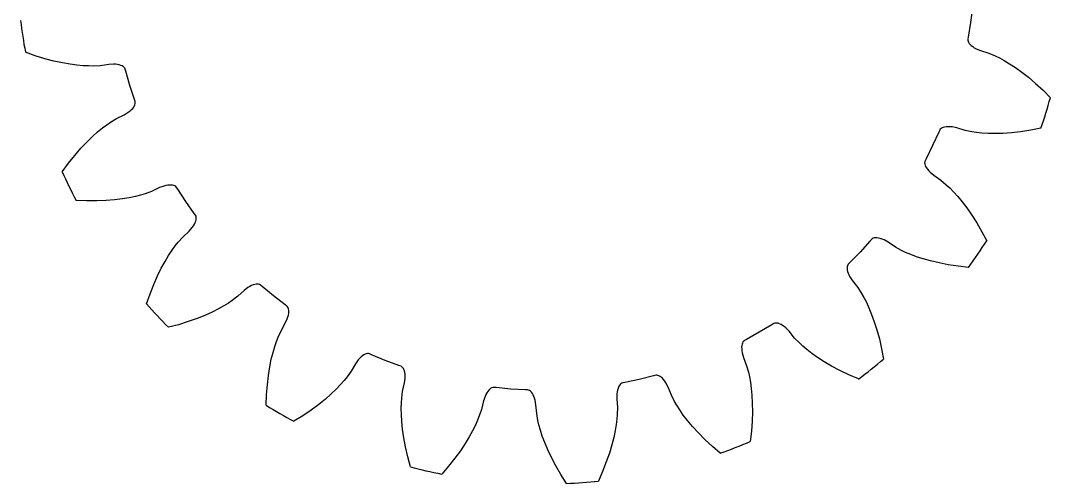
# Model space of a CAD drawing. Extents: x -11.4 to 11.5, y -11.5 to 11.5.
# Drawn here: x -11.42 to 11.09, y -11.49 to -1.37 of the extents above; entities that cross this region are included whole.
import ezdxf

# ---------------------------------------------------------------- set-up
doc = ezdxf.new("R2010")
doc.units = 0

msp = doc.modelspace()

# ---------------------------------------------------------------- linework, layer by layer
at = {"layer": 'layer0'}
for p, q in [((9.387, -1.089), (9.344, -1.408)), ((9.344, -1.408), (9.291, -1.726)), ((9.291, -1.726), (9.282, -1.773)), ((9.282, -1.773), (9.282, -1.796)), ((9.282, -1.796), (9.288, -1.819)), ((9.288, -1.819), (9.298, -1.842)), ((9.298, -1.842), (9.313, -1.866)), ((9.313, -1.866), (9.333, -1.89)), ((9.333, -1.89), (9.358, -1.914)), ((9.358, -1.914), (9.389, -1.937)), ((9.389, -1.937), (9.424, -1.96)), ((9.424, -1.96), (9.465, -1.982)), ((9.465, -1.982), (9.561, -2.023)), ((9.561, -2.023), (9.743, -2.081)), ((-11.099, -2.135), (-11.314, -2.059)), ((-10.886, -2.201), (-11.099, -2.135)), ((-10.689, -2.253), (-10.886, -2.201)), ((9.743, -2.081), (9.882, -2.138)), ((9.882, -2.138), (9.972, -2.183)), ((9.972, -2.183), (10.077, -2.239)), ((10.077, -2.239), (10.194, -2.31)), ((-10.506, -2.293), (-10.689, -2.253)), ((-10.338, -2.322), (-10.506, -2.293)), ((-10.187, -2.342), (-10.338, -2.322)), ((-10.051, -2.355), (-10.187, -2.342)), ((-9.932, -2.36), (-10.051, -2.355)), ((-9.831, -2.361), (-9.932, -2.36)), ((-9.68, -2.353), (-9.831, -2.361)), ((-9.492, -2.326), (-9.68, -2.353)), ((-9.388, -2.321), (-9.492, -2.326)), ((-9.341, -2.323), (-9.388, -2.321)), ((-9.3, -2.329), (-9.341, -2.323)), ((-9.262, -2.336), (-9.3, -2.329)), ((-9.229, -2.347), (-9.262, -2.336)), ((-9.2, -2.36), (-9.229, -2.347)), ((-9.176, -2.374), (-9.2, -2.36)), ((-9.157, -2.391), (-9.176, -2.374)), ((-9.142, -2.41), (-9.157, -2.391)), ((-9.133, -2.43), (-9.142, -2.41)), ((-9.12, -2.476), (-9.133, -2.43)), ((10.194, -2.31), (10.321, -2.393)), ((10.321, -2.393), (10.46, -2.492)), ((-9.03, -2.785), (-9.12, -2.476)), ((10.46, -2.492), (10.608, -2.608)), ((10.608, -2.608), (10.763, -2.74)), ((-8.93, -3.092), (-9.03, -2.785)), ((10.763, -2.74), (10.927, -2.892)), ((10.927, -2.892), (11.087, -3.053)), ((-8.914, -3.137), (-8.93, -3.092)), ((-8.911, -3.159), (-8.914, -3.137)), ((-9.153, -3.425), (-9.064, -3.37)), ((-9.064, -3.37), (-9.027, -3.342)), ((-9.027, -3.342), (-8.995, -3.315)), ((-8.995, -3.315), (-8.969, -3.287)), ((-8.969, -3.287), (-8.947, -3.26)), ((-8.947, -3.26), (-8.931, -3.233)), ((-8.931, -3.233), (-8.919, -3.207)), ((-8.919, -3.207), (-8.913, -3.183)), ((-8.913, -3.183), (-8.911, -3.159)), ((-9.535, -3.644), (-9.453, -3.587)), ((-9.453, -3.587), (-9.324, -3.509)), ((-9.324, -3.509), (-9.153, -3.425)), ((-9.85, -3.904), (-9.736, -3.803)), ((-9.736, -3.803), (-9.631, -3.716)), ((-9.631, -3.716), (-9.535, -3.644)), ((8.649, -3.808), (8.514, -4.1)), ((8.668, -3.764), (8.649, -3.808)), ((8.681, -3.745), (8.668, -3.764)), ((8.698, -3.729), (8.681, -3.745)), ((8.72, -3.715), (8.698, -3.729)), ((8.746, -3.704), (8.72, -3.715)), ((8.776, -3.696), (8.746, -3.704)), ((8.81, -3.691), (8.776, -3.696)), ((8.849, -3.689), (8.81, -3.691)), ((8.891, -3.69), (8.849, -3.689)), ((8.937, -3.694), (8.891, -3.69)), ((9.04, -3.715), (8.937, -3.694)), ((9.222, -3.769), (9.04, -3.715)), ((9.369, -3.8), (9.222, -3.769)), ((9.469, -3.814), (9.369, -3.8)), ((9.588, -3.826), (9.469, -3.814)), ((10.234, -3.821), (10.047, -3.833)), ((10.437, -3.799), (10.234, -3.821)), ((10.657, -3.766), (10.437, -3.799)), ((10.881, -3.723), (10.657, -3.766)), ((-10.101, -4.16), (-9.972, -4.024)), ((-9.972, -4.024), (-9.85, -3.904)), ((9.724, -3.834), (9.588, -3.826)), ((9.876, -3.837), (9.724, -3.834)), ((10.047, -3.833), (9.876, -3.837)), ((-10.235, -4.314), (-10.101, -4.16)), ((8.514, -4.1), (8.369, -4.388)), ((-10.508, -4.672), (-10.374, -4.488)), ((-10.374, -4.488), (-10.235, -4.314)), ((8.341, -4.452), (8.339, -4.475)), ((8.339, -4.475), (8.342, -4.501)), ((8.347, -4.431), (8.341, -4.452)), ((8.342, -4.501), (8.349, -4.528)), ((8.369, -4.388), (8.347, -4.431)), ((8.349, -4.528), (8.361, -4.557)), ((8.361, -4.557), (8.379, -4.587)), ((8.379, -4.587), (8.401, -4.618)), ((8.401, -4.618), (8.428, -4.651)), ((8.428, -4.651), (8.46, -4.684)), ((8.46, -4.684), (8.54, -4.751)), ((8.54, -4.751), (8.696, -4.86)), ((8.696, -4.86), (8.812, -4.956)), ((-8.698, -5.154), (-8.795, -5.183)), ((-8.557, -5.102), (-8.698, -5.154)), ((-8.385, -5.02), (-8.557, -5.102)), ((-8.286, -4.985), (-8.385, -5.02)), ((-8.242, -4.974), (-8.286, -4.985)), ((-8.2, -4.966), (-8.242, -4.974)), ((-8.162, -4.963), (-8.2, -4.966)), ((-8.127, -4.963), (-8.162, -4.963)), ((-8.096, -4.966), (-8.127, -4.963)), ((-8.069, -4.974), (-8.096, -4.966)), ((-8.045, -4.984), (-8.069, -4.974)), ((-8.026, -4.997), (-8.045, -4.984)), ((-8.011, -5.014), (-8.026, -4.997)), ((-7.985, -5.054), (-8.011, -5.014)), ((-7.808, -5.323), (-7.985, -5.054)), ((8.812, -4.956), (8.886, -5.025)), ((8.886, -5.025), (8.969, -5.11)), ((8.969, -5.11), (9.061, -5.212)), ((-9.977, -5.312), (-10.204, -5.303)), ((-9.754, -5.312), (-9.977, -5.312)), ((-9.55, -5.303), (-9.754, -5.312)), ((-9.363, -5.288), (-9.55, -5.303)), ((-9.194, -5.266), (-9.363, -5.288)), ((-9.044, -5.241), (-9.194, -5.266)), ((-8.91, -5.213), (-9.044, -5.241)), ((-8.795, -5.183), (-8.91, -5.213)), ((-7.622, -5.586), (-7.808, -5.323)), ((9.061, -5.212), (9.158, -5.329)), ((9.158, -5.329), (9.261, -5.465)), ((-7.594, -5.625), (-7.622, -5.586)), ((-7.584, -5.645), (-7.594, -5.625)), ((9.261, -5.465), (9.368, -5.619)), ((9.368, -5.619), (9.477, -5.791)), ((-7.641, -5.855), (-7.619, -5.819)), ((-7.619, -5.819), (-7.601, -5.785)), ((-7.601, -5.785), (-7.589, -5.752)), ((-7.589, -5.752), (-7.581, -5.722)), ((-7.579, -5.668), (-7.584, -5.645)), ((-7.581, -5.722), (-7.578, -5.694)), ((-7.578, -5.694), (-7.579, -5.668)), ((9.477, -5.791), (9.589, -5.984)), ((-7.875, -6.102), (-7.737, -5.971)), ((-7.737, -5.971), (-7.668, -5.892)), ((-7.668, -5.892), (-7.641, -5.855)), ((9.589, -5.984), (9.695, -6.186)), ((-8.108, -6.39), (-8.038, -6.293)), ((-8.038, -6.293), (-7.975, -6.214)), ((-7.975, -6.214), (-7.875, -6.102)), ((7.142, -6.188), (6.927, -6.428)), ((7.174, -6.152), (7.142, -6.188)), ((7.191, -6.138), (7.174, -6.152)), ((7.213, -6.127), (7.191, -6.138)), ((7.237, -6.121), (7.213, -6.127)), ((7.265, -6.118), (7.237, -6.121)), ((7.297, -6.119), (7.265, -6.118)), ((7.331, -6.124), (7.297, -6.119)), ((7.368, -6.133), (7.331, -6.124)), ((7.408, -6.146), (7.368, -6.133)), ((7.451, -6.164), (7.408, -6.146)), ((7.543, -6.214), (7.451, -6.164)), ((7.701, -6.32), (7.543, -6.214)), ((-8.261, -6.634), (-8.183, -6.504)), ((-8.183, -6.504), (-8.108, -6.39)), ((6.927, -6.428), (6.704, -6.66)), ((7.833, -6.393), (7.701, -6.32)), ((7.924, -6.436), (7.833, -6.393)), ((8.034, -6.482), (7.924, -6.436)), ((8.162, -6.53), (8.034, -6.482)), ((-8.343, -6.784), (-8.261, -6.634)), ((6.649, -6.735), (6.644, -6.76)), ((6.658, -6.713), (6.649, -6.735)), ((6.67, -6.694), (6.658, -6.713)), ((6.704, -6.66), (6.67, -6.694)), ((8.306, -6.578), (8.162, -6.53)), ((8.47, -6.624), (8.306, -6.578)), ((8.653, -6.668), (8.47, -6.624)), ((8.853, -6.707), (8.653, -6.668)), ((9.074, -6.74), (8.853, -6.707)), ((9.3, -6.764), (9.074, -6.74)), ((-8.508, -7.139), (-8.426, -6.952)), ((-8.426, -6.952), (-8.343, -6.784)), ((6.644, -6.76), (6.643, -6.788)), ((6.643, -6.788), (6.647, -6.819)), ((6.647, -6.819), (6.654, -6.853)), ((6.654, -6.853), (6.666, -6.889)), ((6.666, -6.889), (6.683, -6.928)), ((6.683, -6.928), (6.704, -6.969)), ((6.704, -6.969), (6.76, -7.058)), ((-8.59, -7.346), (-8.508, -7.139)), ((-6.409, -7.182), (-6.449, -7.206)), ((-6.372, -7.163), (-6.409, -7.182)), ((-6.336, -7.148), (-6.372, -7.163)), ((-6.303, -7.138), (-6.336, -7.148)), ((-6.272, -7.132), (-6.303, -7.138)), ((-6.244, -7.131), (-6.272, -7.132)), ((-6.219, -7.134), (-6.244, -7.131)), ((-6.196, -7.141), (-6.219, -7.134)), ((-6.177, -7.152), (-6.196, -7.141)), ((-6.14, -7.183), (-6.177, -7.152)), ((-5.892, -7.388), (-6.14, -7.183)), ((6.76, -7.058), (6.878, -7.207)), ((-8.664, -7.562), (-8.59, -7.346)), ((-6.673, -7.397), (-6.793, -7.489)), ((-6.533, -7.269), (-6.673, -7.397)), ((-6.449, -7.206), (-6.533, -7.269)), ((-5.637, -7.585), (-5.892, -7.388)), ((6.878, -7.207), (6.96, -7.333)), ((6.96, -7.333), (7.01, -7.421)), ((7.01, -7.421), (7.065, -7.527)), ((-6.978, -7.607), (-7.097, -7.674)), ((-6.876, -7.545), (-6.978, -7.607)), ((-6.793, -7.489), (-6.876, -7.545)), ((-5.598, -7.614), (-5.637, -7.585)), ((-5.583, -7.63), (-5.598, -7.614)), ((-5.571, -7.65), (-5.583, -7.63)), ((-5.563, -7.674), (-5.571, -7.65)), ((7.065, -7.527), (7.122, -7.651)), ((7.122, -7.651), (7.18, -7.791)), ((-7.389, -7.813), (-7.562, -7.883)), ((-7.233, -7.742), (-7.389, -7.813)), ((-7.097, -7.674), (-7.233, -7.742)), ((-5.59, -7.891), (-5.576, -7.847)), ((-5.576, -7.847), (-5.565, -7.806)), ((-5.565, -7.806), (-5.559, -7.768)), ((-5.558, -7.702), (-5.563, -7.674)), ((-5.559, -7.768), (-5.556, -7.733)), ((-5.556, -7.733), (-5.558, -7.702)), ((7.18, -7.791), (7.239, -7.952)), ((-7.968, -8.017), (-8.188, -8.075)), ((-7.755, -7.951), (-7.968, -8.017)), ((-7.562, -7.883), (-7.755, -7.951)), ((-5.727, -8.152), (-5.633, -7.986)), ((-5.633, -7.986), (-5.59, -7.891)), ((5.001, -8.018), (4.725, -8.184)), ((5.042, -7.993), (5.001, -8.018)), ((5.063, -7.985), (5.042, -7.993)), ((5.086, -7.981), (5.063, -7.985)), ((5.112, -7.982), (5.086, -7.981)), ((5.139, -7.987), (5.112, -7.982)), ((5.169, -7.998), (5.139, -7.987)), ((5.2, -8.012), (5.169, -7.998)), ((5.233, -8.032), (5.2, -8.012)), ((5.267, -8.057), (5.233, -8.032)), ((5.303, -8.087), (5.267, -8.057)), ((5.376, -8.161), (5.303, -8.087)), ((7.239, -7.952), (7.296, -8.13)), ((-5.826, -8.383), (-5.789, -8.289)), ((-5.789, -8.289), (-5.727, -8.152)), ((4.725, -8.184), (4.443, -8.34)), ((5.496, -8.309), (5.376, -8.161)), ((5.601, -8.417), (5.496, -8.309)), ((7.296, -8.13), (7.349, -8.327)), ((-5.902, -8.627), (-5.864, -8.496)), ((-5.864, -8.496), (-5.826, -8.383)), ((4.342, -8.475), (4.339, -8.51)), ((4.339, -8.51), (4.34, -8.548)), ((4.34, -8.548), (4.344, -8.59)), ((4.348, -8.444), (4.342, -8.475)), ((4.357, -8.418), (4.348, -8.444)), ((4.369, -8.395), (4.357, -8.418)), ((4.384, -8.377), (4.369, -8.395)), ((4.401, -8.363), (4.384, -8.377)), ((4.443, -8.34), (4.401, -8.363)), ((5.675, -8.485), (5.601, -8.417)), ((5.766, -8.562), (5.675, -8.485)), ((7.349, -8.327), (7.399, -8.545)), ((7.399, -8.545), (7.441, -8.769)), ((-5.973, -8.942), (-5.939, -8.774)), ((-5.939, -8.774), (-5.902, -8.627)), ((-4.008, -8.752), (-4.038, -8.787)), ((-3.978, -8.723), (-4.008, -8.752)), ((-3.948, -8.698), (-3.978, -8.723)), ((-3.919, -8.679), (-3.948, -8.698)), ((-3.891, -8.664), (-3.919, -8.679)), ((-3.865, -8.655), (-3.891, -8.664)), ((-3.84, -8.65), (-3.865, -8.655)), ((-3.816, -8.65), (-3.84, -8.65)), ((-3.794, -8.655), (-3.816, -8.65)), ((-3.75, -8.674), (-3.794, -8.655)), ((-3.452, -8.797), (-3.75, -8.674)), ((4.344, -8.59), (4.352, -8.636)), ((4.352, -8.636), (4.38, -8.737)), ((4.38, -8.737), (4.448, -8.914)), ((5.874, -8.646), (5.766, -8.562)), ((5.998, -8.734), (5.874, -8.646)), ((6.142, -8.827), (5.998, -8.734)), ((-6.002, -9.127), (-5.973, -8.942)), ((-4.1, -8.872), (-4.196, -9.035)), ((-4.038, -8.787), (-4.1, -8.872)), ((-3.151, -8.909), (-3.452, -8.797)), ((-3.105, -8.926), (-3.151, -8.909)), ((-3.086, -8.937), (-3.105, -8.926)), ((-3.069, -8.953), (-3.086, -8.937)), ((-3.053, -8.973), (-3.069, -8.953)), ((-3.04, -8.998), (-3.053, -8.973)), ((-3.03, -9.028), (-3.04, -8.998)), ((4.448, -8.914), (4.489, -9.059)), ((6.303, -8.922), (6.142, -8.827)), ((6.483, -9.018), (6.303, -8.922)), ((-6.026, -9.33), (-6.002, -9.127)), ((-4.284, -9.158), (-4.347, -9.236)), ((-4.196, -9.035), (-4.284, -9.158)), ((-3.022, -9.061), (-3.03, -9.028)), ((-3.029, -9.292), (-3.016, -9.188)), ((-3.017, -9.099), (-3.022, -9.061)), ((-3.015, -9.142), (-3.017, -9.099)), ((-3.016, -9.188), (-3.015, -9.142)), ((2.103, -9.213), (1.788, -9.279)), ((2.416, -9.136), (2.103, -9.213)), ((2.462, -9.124), (2.416, -9.136)), ((2.484, -9.122), (2.462, -9.124)), ((2.508, -9.126), (2.484, -9.122)), ((2.532, -9.134), (2.508, -9.126)), ((2.557, -9.147), (2.532, -9.134)), ((2.582, -9.166), (2.557, -9.147)), ((2.608, -9.189), (2.582, -9.166)), ((2.633, -9.218), (2.608, -9.189)), ((2.659, -9.252), (2.633, -9.218)), ((4.489, -9.059), (4.511, -9.157)), ((4.511, -9.157), (4.532, -9.275)), ((6.684, -9.115), (6.483, -9.018)), ((6.893, -9.205), (6.684, -9.115)), ((-6.043, -9.552), (-6.026, -9.33)), ((-4.52, -9.425), (-4.63, -9.53)), ((-4.426, -9.326), (-4.52, -9.425)), ((-4.347, -9.236), (-4.426, -9.326)), ((-3.07, -9.478), (-3.029, -9.292)), ((-1.187, -9.448), (-1.209, -9.475)), ((-1.165, -9.426), (-1.187, -9.448)), ((-1.142, -9.409), (-1.165, -9.426)), ((-1.12, -9.397), (-1.142, -9.409)), ((-1.097, -9.391), (-1.12, -9.397)), ((-1.075, -9.389), (-1.097, -9.391)), ((-1.027, -9.394), (-1.075, -9.389)), ((-0.706, -9.424), (-1.027, -9.394)), ((-0.385, -9.442), (-0.706, -9.424)), ((-0.337, -9.444), (-0.385, -9.442)), ((-0.315, -9.449), (-0.337, -9.444)), ((-0.294, -9.459), (-0.315, -9.449)), ((1.627, -9.448), (1.619, -9.489)), ((1.638, -9.411), (1.627, -9.448)), ((1.651, -9.378), (1.638, -9.411)), ((1.665, -9.351), (1.651, -9.378)), ((1.682, -9.328), (1.665, -9.351)), ((1.7, -9.31), (1.682, -9.328)), ((1.72, -9.297), (1.7, -9.31)), ((1.74, -9.289), (1.72, -9.297)), ((1.788, -9.279), (1.74, -9.289)), ((2.684, -9.291), (2.659, -9.252)), ((2.732, -9.384), (2.684, -9.291)), ((2.803, -9.56), (2.732, -9.384)), ((4.532, -9.275), (4.55, -9.41)), ((4.55, -9.41), (4.565, -9.562)), ((-6.051, -9.78), (-6.043, -9.552)), ((-4.757, -9.643), (-4.903, -9.762)), ((-4.63, -9.53), (-4.757, -9.643)), ((-3.096, -9.727), (-3.089, -9.627)), ((-3.089, -9.627), (-3.07, -9.478)), ((-1.269, -9.587), (-1.303, -9.686)), ((-1.25, -9.545), (-1.269, -9.587)), ((-1.23, -9.507), (-1.25, -9.545)), ((-1.209, -9.475), (-1.23, -9.507)), ((-0.273, -9.474), (-0.294, -9.459)), ((-0.253, -9.495), (-0.273, -9.474)), ((-0.234, -9.52), (-0.253, -9.495)), ((-0.217, -9.55), (-0.234, -9.52)), ((-0.201, -9.585), (-0.217, -9.55)), ((-0.187, -9.624), (-0.201, -9.585)), ((-0.174, -9.669), (-0.187, -9.624)), ((-0.155, -9.772), (-0.174, -9.669)), ((1.613, -9.535), (1.61, -9.64)), ((1.61, -9.64), (1.623, -9.829)), ((1.619, -9.489), (1.613, -9.535)), ((2.871, -9.694), (2.803, -9.56)), ((4.565, -9.562), (4.573, -9.732)), ((-5.067, -9.884), (-5.251, -10.009)), ((-4.903, -9.762), (-5.067, -9.884)), ((-3.099, -9.847), (-3.096, -9.727)), ((-3.097, -9.983), (-3.099, -9.847)), ((-1.347, -9.871), (-1.394, -10.014)), ((-1.303, -9.686), (-1.347, -9.871)), ((-0.14, -9.961), (-0.155, -9.772)), ((1.623, -9.829), (1.62, -9.98)), ((2.922, -9.781), (2.871, -9.694)), ((2.986, -9.882), (2.922, -9.781)), ((3.065, -9.993), (2.986, -9.882)), ((4.573, -9.732), (4.575, -9.92)), ((-5.251, -10.009), (-5.444, -10.13)), ((-3.088, -10.135), (-3.097, -9.983)), ((-1.431, -10.107), (-1.48, -10.216)), ((-1.394, -10.014), (-1.431, -10.107)), ((-0.114, -10.11), (-0.14, -9.961)), ((-0.091, -10.208), (-0.114, -10.11)), ((1.612, -10.08), (1.597, -10.199)), ((1.62, -9.98), (1.612, -10.08)), ((3.157, -10.114), (3.065, -9.993)), ((3.267, -10.245), (3.157, -10.114)), ((4.568, -10.124), (4.552, -10.346)), ((4.575, -9.92), (4.568, -10.124)), ((-3.072, -10.305), (-3.088, -10.135)), ((-3.045, -10.491), (-3.072, -10.305)), ((-1.541, -10.338), (-1.615, -10.471)), ((-1.48, -10.216), (-1.541, -10.338)), ((-0.059, -10.323), (-0.091, -10.208)), ((-0.017, -10.453), (-0.059, -10.323)), ((1.575, -10.333), (1.543, -10.482)), ((1.597, -10.199), (1.575, -10.333)), ((3.393, -10.383), (3.267, -10.245)), ((4.552, -10.346), (4.525, -10.572)), ((-3.008, -10.691), (-3.045, -10.491)), ((-1.615, -10.471), (-1.704, -10.617)), ((0.036, -10.595), (-0.017, -10.453)), ((1.543, -10.482), (1.501, -10.648)), ((3.537, -10.528), (3.393, -10.383)), ((3.7, -10.68), (3.537, -10.528)), ((-2.959, -10.909), (-3.008, -10.691)), ((-1.808, -10.773), (-1.928, -10.938)), ((-1.704, -10.617), (-1.808, -10.773)), ((0.102, -10.753), (0.036, -10.595)), ((0.182, -10.922), (0.102, -10.753)), ((1.501, -10.648), (1.448, -10.827)), ((3.873, -10.828), (3.7, -10.68)), ((-2.899, -11.129), (-2.959, -10.909)), ((-1.928, -10.938), (-2.067, -11.112)), ((0.277, -11.103), (0.182, -10.922)), ((1.381, -11.02), (1.3, -11.228)), ((1.448, -10.827), (1.381, -11.02)), ((-2.067, -11.112), (-2.216, -11.284)), ((0.388, -11.296), (0.277, -11.103)), ((1.3, -11.228), (1.208, -11.436)), ((0.51, -11.489), (0.388, -11.296))]:
    msp.add_line(p, q, dxfattribs=at)
for start, end in [(186.8265, 190.3164), (341.1122, 344.6021), (203.9693, 207.4592), (323.9694, 327.4592), (221.1122, 224.6021), (306.8265, 310.3164), (238.2551, 241.7449), (289.6836, 293.1735), (255.3979, 258.8878), (272.5408, 276.0306)]:
    msp.add_arc((0, 0), 11.5, start, end, dxfattribs=at)
at = {"layer": 'layer1'}
for p, q in [((9.387, -1.089), (9.344, -1.408)), ((9.344, -1.408), (9.291, -1.726)), ((9.291, -1.726), (9.282, -1.773)), ((9.282, -1.773), (9.282, -1.796)), ((9.282, -1.796), (9.288, -1.819)), ((9.288, -1.819), (9.298, -1.842)), ((9.298, -1.842), (9.313, -1.866)), ((9.313, -1.866), (9.333, -1.89)), ((9.333, -1.89), (9.358, -1.914)), ((9.358, -1.914), (9.389, -1.937)), ((9.389, -1.937), (9.424, -1.96)), ((9.424, -1.96), (9.465, -1.982)), ((9.465, -1.982), (9.561, -2.023)), ((9.561, -2.023), (9.743, -2.081)), ((-11.099, -2.135), (-11.314, -2.059)), ((-10.886, -2.201), (-11.099, -2.135)), ((-10.689, -2.253), (-10.886, -2.201)), ((9.743, -2.081), (9.882, -2.138)), ((9.882, -2.138), (9.972, -2.183)), ((9.972, -2.183), (10.077, -2.239)), ((10.077, -2.239), (10.194, -2.31)), ((-10.506, -2.293), (-10.689, -2.253)), ((-10.338, -2.322), (-10.506, -2.293)), ((-10.187, -2.342), (-10.338, -2.322)), ((-10.051, -2.355), (-10.187, -2.342)), ((-9.932, -2.36), (-10.051, -2.355)), ((-9.831, -2.361), (-9.932, -2.36)), ((-9.68, -2.353), (-9.831, -2.361)), ((-9.492, -2.326), (-9.68, -2.353)), ((-9.388, -2.321), (-9.492, -2.326)), ((-9.341, -2.323), (-9.388, -2.321)), ((-9.3, -2.329), (-9.341, -2.323)), ((-9.262, -2.336), (-9.3, -2.329)), ((-9.229, -2.347), (-9.262, -2.336)), ((-9.2, -2.36), (-9.229, -2.347)), ((-9.176, -2.374), (-9.2, -2.36)), ((-9.157, -2.391), (-9.176, -2.374)), ((-9.142, -2.41), (-9.157, -2.391)), ((-9.133, -2.43), (-9.142, -2.41)), ((-9.12, -2.476), (-9.133, -2.43)), ((10.194, -2.31), (10.321, -2.393)), ((10.321, -2.393), (10.46, -2.492)), ((-9.03, -2.785), (-9.12, -2.476)), ((10.46, -2.492), (10.608, -2.608)), ((10.608, -2.608), (10.763, -2.74)), ((-8.93, -3.092), (-9.03, -2.785)), ((10.763, -2.74), (10.927, -2.892)), ((10.927, -2.892), (11.087, -3.053)), ((-8.914, -3.137), (-8.93, -3.092)), ((-8.911, -3.159), (-8.914, -3.137)), ((-9.153, -3.425), (-9.064, -3.37)), ((-9.064, -3.37), (-9.027, -3.342)), ((-9.027, -3.342), (-8.995, -3.315)), ((-8.995, -3.315), (-8.969, -3.287)), ((-8.969, -3.287), (-8.947, -3.26)), ((-8.947, -3.26), (-8.931, -3.233)), ((-8.931, -3.233), (-8.919, -3.207)), ((-8.919, -3.207), (-8.913, -3.183)), ((-8.913, -3.183), (-8.911, -3.159)), ((-9.535, -3.644), (-9.453, -3.587)), ((-9.453, -3.587), (-9.324, -3.509)), ((-9.324, -3.509), (-9.153, -3.425)), ((-9.85, -3.904), (-9.736, -3.803)), ((-9.736, -3.803), (-9.631, -3.716)), ((-9.631, -3.716), (-9.535, -3.644)), ((8.649, -3.808), (8.514, -4.1)), ((8.668, -3.764), (8.649, -3.808)), ((8.681, -3.745), (8.668, -3.764)), ((8.698, -3.729), (8.681, -3.745)), ((8.72, -3.715), (8.698, -3.729)), ((8.746, -3.704), (8.72, -3.715)), ((8.776, -3.696), (8.746, -3.704)), ((8.81, -3.691), (8.776, -3.696)), ((8.849, -3.689), (8.81, -3.691)), ((8.891, -3.69), (8.849, -3.689)), ((8.937, -3.694), (8.891, -3.69)), ((9.04, -3.715), (8.937, -3.694)), ((9.222, -3.769), (9.04, -3.715)), ((9.369, -3.8), (9.222, -3.769)), ((9.469, -3.814), (9.369, -3.8)), ((9.588, -3.826), (9.469, -3.814)), ((10.234, -3.821), (10.047, -3.833)), ((10.437, -3.799), (10.234, -3.821)), ((10.657, -3.766), (10.437, -3.799)), ((10.881, -3.723), (10.657, -3.766)), ((-10.101, -4.16), (-9.972, -4.024)), ((-9.972, -4.024), (-9.85, -3.904)), ((9.724, -3.834), (9.588, -3.826)), ((9.876, -3.837), (9.724, -3.834)), ((10.047, -3.833), (9.876, -3.837)), ((-10.235, -4.314), (-10.101, -4.16)), ((8.514, -4.1), (8.369, -4.388)), ((-10.508, -4.672), (-10.374, -4.488)), ((-10.374, -4.488), (-10.235, -4.314)), ((8.341, -4.452), (8.339, -4.475)), ((8.339, -4.475), (8.342, -4.501)), ((8.347, -4.431), (8.341, -4.452)), ((8.342, -4.501), (8.349, -4.528)), ((8.369, -4.388), (8.347, -4.431)), ((8.349, -4.528), (8.361, -4.557)), ((8.361, -4.557), (8.379, -4.587)), ((8.379, -4.587), (8.401, -4.618)), ((8.401, -4.618), (8.428, -4.651)), ((8.428, -4.651), (8.46, -4.684)), ((8.46, -4.684), (8.54, -4.751)), ((8.54, -4.751), (8.696, -4.86)), ((8.696, -4.86), (8.812, -4.956)), ((-8.698, -5.154), (-8.795, -5.183)), ((-8.557, -5.102), (-8.698, -5.154)), ((-8.385, -5.02), (-8.557, -5.102)), ((-8.286, -4.985), (-8.385, -5.02)), ((-8.242, -4.974), (-8.286, -4.985)), ((-8.2, -4.966), (-8.242, -4.974)), ((-8.162, -4.963), (-8.2, -4.966)), ((-8.127, -4.963), (-8.162, -4.963)), ((-8.096, -4.966), (-8.127, -4.963)), ((-8.069, -4.974), (-8.096, -4.966)), ((-8.045, -4.984), (-8.069, -4.974)), ((-8.026, -4.997), (-8.045, -4.984)), ((-8.011, -5.014), (-8.026, -4.997)), ((-7.985, -5.054), (-8.011, -5.014)), ((-7.808, -5.323), (-7.985, -5.054)), ((8.812, -4.956), (8.886, -5.025)), ((8.886, -5.025), (8.969, -5.11)), ((8.969, -5.11), (9.061, -5.212)), ((-9.977, -5.312), (-10.204, -5.303)), ((-9.754, -5.312), (-9.977, -5.312)), ((-9.55, -5.303), (-9.754, -5.312)), ((-9.363, -5.288), (-9.55, -5.303)), ((-9.194, -5.266), (-9.363, -5.288)), ((-9.044, -5.241), (-9.194, -5.266)), ((-8.91, -5.213), (-9.044, -5.241)), ((-8.795, -5.183), (-8.91, -5.213)), ((-7.622, -5.586), (-7.808, -5.323)), ((9.061, -5.212), (9.158, -5.329)), ((9.158, -5.329), (9.261, -5.465)), ((-7.594, -5.625), (-7.622, -5.586)), ((-7.584, -5.645), (-7.594, -5.625)), ((9.261, -5.465), (9.368, -5.619)), ((9.368, -5.619), (9.477, -5.791)), ((-7.641, -5.855), (-7.619, -5.819)), ((-7.619, -5.819), (-7.601, -5.785)), ((-7.601, -5.785), (-7.589, -5.752)), ((-7.589, -5.752), (-7.581, -5.722)), ((-7.579, -5.668), (-7.584, -5.645)), ((-7.581, -5.722), (-7.578, -5.694)), ((-7.578, -5.694), (-7.579, -5.668)), ((9.477, -5.791), (9.589, -5.984)), ((-7.875, -6.102), (-7.737, -5.971)), ((-7.737, -5.971), (-7.668, -5.892)), ((-7.668, -5.892), (-7.641, -5.855)), ((9.589, -5.984), (9.695, -6.186)), ((-8.108, -6.39), (-8.038, -6.293)), ((-8.038, -6.293), (-7.975, -6.214)), ((-7.975, -6.214), (-7.875, -6.102)), ((7.142, -6.188), (6.927, -6.428)), ((7.174, -6.152), (7.142, -6.188)), ((7.191, -6.138), (7.174, -6.152)), ((7.213, -6.127), (7.191, -6.138)), ((7.237, -6.121), (7.213, -6.127)), ((7.265, -6.118), (7.237, -6.121)), ((7.297, -6.119), (7.265, -6.118)), ((7.331, -6.124), (7.297, -6.119)), ((7.368, -6.133), (7.331, -6.124)), ((7.408, -6.146), (7.368, -6.133)), ((7.451, -6.164), (7.408, -6.146)), ((7.543, -6.214), (7.451, -6.164)), ((7.701, -6.32), (7.543, -6.214)), ((-8.261, -6.634), (-8.183, -6.504)), ((-8.183, -6.504), (-8.108, -6.39)), ((6.927, -6.428), (6.704, -6.66)), ((7.833, -6.393), (7.701, -6.32)), ((7.924, -6.436), (7.833, -6.393)), ((8.034, -6.482), (7.924, -6.436)), ((8.162, -6.53), (8.034, -6.482)), ((-8.343, -6.784), (-8.261, -6.634)), ((6.649, -6.735), (6.644, -6.76)), ((6.658, -6.713), (6.649, -6.735)), ((6.67, -6.694), (6.658, -6.713)), ((6.704, -6.66), (6.67, -6.694)), ((8.306, -6.578), (8.162, -6.53)), ((8.47, -6.624), (8.306, -6.578)), ((8.653, -6.668), (8.47, -6.624)), ((8.853, -6.707), (8.653, -6.668)), ((9.074, -6.74), (8.853, -6.707)), ((9.3, -6.764), (9.074, -6.74)), ((-8.508, -7.139), (-8.426, -6.952)), ((-8.426, -6.952), (-8.343, -6.784)), ((6.644, -6.76), (6.643, -6.788)), ((6.643, -6.788), (6.647, -6.819)), ((6.647, -6.819), (6.654, -6.853)), ((6.654, -6.853), (6.666, -6.889)), ((6.666, -6.889), (6.683, -6.928)), ((6.683, -6.928), (6.704, -6.969)), ((6.704, -6.969), (6.76, -7.058)), ((-8.59, -7.346), (-8.508, -7.139)), ((-6.409, -7.182), (-6.449, -7.206)), ((-6.372, -7.163), (-6.409, -7.182)), ((-6.336, -7.148), (-6.372, -7.163)), ((-6.303, -7.138), (-6.336, -7.148)), ((-6.272, -7.132), (-6.303, -7.138)), ((-6.244, -7.131), (-6.272, -7.132)), ((-6.219, -7.134), (-6.244, -7.131)), ((-6.196, -7.141), (-6.219, -7.134)), ((-6.177, -7.152), (-6.196, -7.141)), ((-6.14, -7.183), (-6.177, -7.152)), ((-5.892, -7.388), (-6.14, -7.183)), ((6.76, -7.058), (6.878, -7.207)), ((-8.664, -7.562), (-8.59, -7.346)), ((-6.673, -7.397), (-6.793, -7.489)), ((-6.533, -7.269), (-6.673, -7.397)), ((-6.449, -7.206), (-6.533, -7.269)), ((-5.637, -7.585), (-5.892, -7.388)), ((6.878, -7.207), (6.96, -7.333)), ((6.96, -7.333), (7.01, -7.421)), ((7.01, -7.421), (7.065, -7.527)), ((-6.978, -7.607), (-7.097, -7.674)), ((-6.876, -7.545), (-6.978, -7.607)), ((-6.793, -7.489), (-6.876, -7.545)), ((-5.598, -7.614), (-5.637, -7.585)), ((-5.583, -7.63), (-5.598, -7.614)), ((-5.571, -7.65), (-5.583, -7.63)), ((-5.563, -7.674), (-5.571, -7.65)), ((7.065, -7.527), (7.122, -7.651)), ((7.122, -7.651), (7.18, -7.791)), ((-7.389, -7.813), (-7.562, -7.883)), ((-7.233, -7.742), (-7.389, -7.813)), ((-7.097, -7.674), (-7.233, -7.742)), ((-5.59, -7.891), (-5.576, -7.847)), ((-5.576, -7.847), (-5.565, -7.806)), ((-5.565, -7.806), (-5.559, -7.768)), ((-5.558, -7.702), (-5.563, -7.674)), ((-5.559, -7.768), (-5.556, -7.733)), ((-5.556, -7.733), (-5.558, -7.702)), ((7.18, -7.791), (7.239, -7.952)), ((-7.968, -8.017), (-8.188, -8.075)), ((-7.755, -7.951), (-7.968, -8.017)), ((-7.562, -7.883), (-7.755, -7.951)), ((-5.727, -8.152), (-5.633, -7.986)), ((-5.633, -7.986), (-5.59, -7.891)), ((5.001, -8.018), (4.725, -8.184)), ((5.042, -7.993), (5.001, -8.018)), ((5.063, -7.985), (5.042, -7.993)), ((5.086, -7.981), (5.063, -7.985)), ((5.112, -7.982), (5.086, -7.981)), ((5.139, -7.987), (5.112, -7.982)), ((5.169, -7.998), (5.139, -7.987)), ((5.2, -8.012), (5.169, -7.998)), ((5.233, -8.032), (5.2, -8.012)), ((5.267, -8.057), (5.233, -8.032)), ((5.303, -8.087), (5.267, -8.057)), ((5.376, -8.161), (5.303, -8.087)), ((7.239, -7.952), (7.296, -8.13)), ((-5.826, -8.383), (-5.789, -8.289)), ((-5.789, -8.289), (-5.727, -8.152)), ((4.725, -8.184), (4.443, -8.34)), ((5.496, -8.309), (5.376, -8.161)), ((5.601, -8.417), (5.496, -8.309)), ((7.296, -8.13), (7.349, -8.327)), ((-5.902, -8.627), (-5.864, -8.496)), ((-5.864, -8.496), (-5.826, -8.383)), ((4.342, -8.475), (4.339, -8.51)), ((4.339, -8.51), (4.34, -8.548)), ((4.34, -8.548), (4.344, -8.59)), ((4.348, -8.444), (4.342, -8.475)), ((4.357, -8.418), (4.348, -8.444)), ((4.369, -8.395), (4.357, -8.418)), ((4.384, -8.377), (4.369, -8.395)), ((4.401, -8.363), (4.384, -8.377)), ((4.443, -8.34), (4.401, -8.363)), ((5.675, -8.485), (5.601, -8.417)), ((5.766, -8.562), (5.675, -8.485)), ((7.349, -8.327), (7.399, -8.545)), ((7.399, -8.545), (7.441, -8.769)), ((-5.973, -8.942), (-5.939, -8.774)), ((-5.939, -8.774), (-5.902, -8.627)), ((-4.008, -8.752), (-4.038, -8.787)), ((-3.978, -8.723), (-4.008, -8.752)), ((-3.948, -8.698), (-3.978, -8.723)), ((-3.919, -8.679), (-3.948, -8.698)), ((-3.891, -8.664), (-3.919, -8.679)), ((-3.865, -8.655), (-3.891, -8.664)), ((-3.84, -8.65), (-3.865, -8.655)), ((-3.816, -8.65), (-3.84, -8.65)), ((-3.794, -8.655), (-3.816, -8.65)), ((-3.75, -8.674), (-3.794, -8.655)), ((-3.452, -8.797), (-3.75, -8.674)), ((4.344, -8.59), (4.352, -8.636)), ((4.352, -8.636), (4.38, -8.737)), ((4.38, -8.737), (4.448, -8.914)), ((5.874, -8.646), (5.766, -8.562)), ((5.998, -8.734), (5.874, -8.646)), ((6.142, -8.827), (5.998, -8.734)), ((-6.002, -9.127), (-5.973, -8.942)), ((-4.1, -8.872), (-4.196, -9.035)), ((-4.038, -8.787), (-4.1, -8.872)), ((-3.151, -8.909), (-3.452, -8.797)), ((-3.105, -8.926), (-3.151, -8.909)), ((-3.086, -8.937), (-3.105, -8.926)), ((-3.069, -8.953), (-3.086, -8.937)), ((-3.053, -8.973), (-3.069, -8.953)), ((-3.04, -8.998), (-3.053, -8.973)), ((-3.03, -9.028), (-3.04, -8.998)), ((4.448, -8.914), (4.489, -9.059)), ((6.303, -8.922), (6.142, -8.827)), ((6.483, -9.018), (6.303, -8.922)), ((-6.026, -9.33), (-6.002, -9.127)), ((-4.284, -9.158), (-4.347, -9.236)), ((-4.196, -9.035), (-4.284, -9.158)), ((-3.022, -9.061), (-3.03, -9.028)), ((-3.029, -9.292), (-3.016, -9.188)), ((-3.017, -9.099), (-3.022, -9.061)), ((-3.015, -9.142), (-3.017, -9.099)), ((-3.016, -9.188), (-3.015, -9.142)), ((2.103, -9.213), (1.788, -9.279)), ((2.416, -9.136), (2.103, -9.213)), ((2.462, -9.124), (2.416, -9.136)), ((2.484, -9.122), (2.462, -9.124)), ((2.508, -9.126), (2.484, -9.122)), ((2.532, -9.134), (2.508, -9.126)), ((2.557, -9.147), (2.532, -9.134)), ((2.582, -9.166), (2.557, -9.147)), ((2.608, -9.189), (2.582, -9.166)), ((2.633, -9.218), (2.608, -9.189)), ((2.659, -9.252), (2.633, -9.218)), ((4.489, -9.059), (4.511, -9.157)), ((4.511, -9.157), (4.532, -9.275)), ((6.684, -9.115), (6.483, -9.018)), ((6.893, -9.205), (6.684, -9.115)), ((-6.043, -9.552), (-6.026, -9.33)), ((-4.52, -9.425), (-4.63, -9.53)), ((-4.426, -9.326), (-4.52, -9.425)), ((-4.347, -9.236), (-4.426, -9.326)), ((-3.07, -9.478), (-3.029, -9.292)), ((-1.187, -9.448), (-1.209, -9.475)), ((-1.165, -9.426), (-1.187, -9.448)), ((-1.142, -9.409), (-1.165, -9.426)), ((-1.12, -9.397), (-1.142, -9.409)), ((-1.097, -9.391), (-1.12, -9.397)), ((-1.075, -9.389), (-1.097, -9.391)), ((-1.027, -9.394), (-1.075, -9.389)), ((-0.706, -9.424), (-1.027, -9.394)), ((-0.385, -9.442), (-0.706, -9.424)), ((-0.337, -9.444), (-0.385, -9.442)), ((-0.315, -9.449), (-0.337, -9.444)), ((-0.294, -9.459), (-0.315, -9.449)), ((1.627, -9.448), (1.619, -9.489)), ((1.638, -9.411), (1.627, -9.448)), ((1.651, -9.378), (1.638, -9.411)), ((1.665, -9.351), (1.651, -9.378)), ((1.682, -9.328), (1.665, -9.351)), ((1.7, -9.31), (1.682, -9.328)), ((1.72, -9.297), (1.7, -9.31)), ((1.74, -9.289), (1.72, -9.297)), ((1.788, -9.279), (1.74, -9.289)), ((2.684, -9.291), (2.659, -9.252)), ((2.732, -9.384), (2.684, -9.291)), ((2.803, -9.56), (2.732, -9.384)), ((4.532, -9.275), (4.55, -9.41)), ((4.55, -9.41), (4.565, -9.562)), ((-6.051, -9.78), (-6.043, -9.552)), ((-4.757, -9.643), (-4.903, -9.762)), ((-4.63, -9.53), (-4.757, -9.643)), ((-3.096, -9.727), (-3.089, -9.627)), ((-3.089, -9.627), (-3.07, -9.478)), ((-1.269, -9.587), (-1.303, -9.686)), ((-1.25, -9.545), (-1.269, -9.587)), ((-1.23, -9.507), (-1.25, -9.545)), ((-1.209, -9.475), (-1.23, -9.507)), ((-0.273, -9.474), (-0.294, -9.459)), ((-0.253, -9.495), (-0.273, -9.474)), ((-0.234, -9.52), (-0.253, -9.495)), ((-0.217, -9.55), (-0.234, -9.52)), ((-0.201, -9.585), (-0.217, -9.55)), ((-0.187, -9.624), (-0.201, -9.585)), ((-0.174, -9.669), (-0.187, -9.624)), ((-0.155, -9.772), (-0.174, -9.669)), ((1.613, -9.535), (1.61, -9.64)), ((1.61, -9.64), (1.623, -9.829)), ((1.619, -9.489), (1.613, -9.535)), ((2.871, -9.694), (2.803, -9.56)), ((4.565, -9.562), (4.573, -9.732)), ((-5.067, -9.884), (-5.251, -10.009)), ((-4.903, -9.762), (-5.067, -9.884)), ((-3.099, -9.847), (-3.096, -9.727)), ((-3.097, -9.983), (-3.099, -9.847)), ((-1.347, -9.871), (-1.394, -10.014)), ((-1.303, -9.686), (-1.347, -9.871)), ((-0.14, -9.961), (-0.155, -9.772)), ((1.623, -9.829), (1.62, -9.98)), ((2.922, -9.781), (2.871, -9.694)), ((2.986, -9.882), (2.922, -9.781)), ((3.065, -9.993), (2.986, -9.882)), ((4.573, -9.732), (4.575, -9.92)), ((-5.251, -10.009), (-5.444, -10.13)), ((-3.088, -10.135), (-3.097, -9.983)), ((-1.431, -10.107), (-1.48, -10.216)), ((-1.394, -10.014), (-1.431, -10.107)), ((-0.114, -10.11), (-0.14, -9.961)), ((-0.091, -10.208), (-0.114, -10.11)), ((1.612, -10.08), (1.597, -10.199)), ((1.62, -9.98), (1.612, -10.08)), ((3.157, -10.114), (3.065, -9.993)), ((3.267, -10.245), (3.157, -10.114)), ((4.568, -10.124), (4.552, -10.346)), ((4.575, -9.92), (4.568, -10.124)), ((-3.072, -10.305), (-3.088, -10.135)), ((-3.045, -10.491), (-3.072, -10.305)), ((-1.541, -10.338), (-1.615, -10.471)), ((-1.48, -10.216), (-1.541, -10.338)), ((-0.059, -10.323), (-0.091, -10.208)), ((-0.017, -10.453), (-0.059, -10.323)), ((1.575, -10.333), (1.543, -10.482)), ((1.597, -10.199), (1.575, -10.333)), ((3.393, -10.383), (3.267, -10.245)), ((4.552, -10.346), (4.525, -10.572)), ((-3.008, -10.691), (-3.045, -10.491)), ((-1.615, -10.471), (-1.704, -10.617)), ((0.036, -10.595), (-0.017, -10.453)), ((1.543, -10.482), (1.501, -10.648)), ((3.537, -10.528), (3.393, -10.383)), ((3.7, -10.68), (3.537, -10.528)), ((-2.959, -10.909), (-3.008, -10.691)), ((-1.808, -10.773), (-1.928, -10.938)), ((-1.704, -10.617), (-1.808, -10.773)), ((0.102, -10.753), (0.036, -10.595)), ((0.182, -10.922), (0.102, -10.753)), ((1.501, -10.648), (1.448, -10.827)), ((3.873, -10.828), (3.7, -10.68)), ((-2.899, -11.129), (-2.959, -10.909)), ((-1.928, -10.938), (-2.067, -11.112)), ((0.277, -11.103), (0.182, -10.922)), ((1.381, -11.02), (1.3, -11.228)), ((1.448, -10.827), (1.381, -11.02)), ((-2.067, -11.112), (-2.216, -11.284)), ((0.388, -11.296), (0.277, -11.103)), ((1.3, -11.228), (1.208, -11.436)), ((0.51, -11.489), (0.388, -11.296))]:
    msp.add_line(p, q, dxfattribs=at)
for start, end in [(186.8265, 190.3164), (341.1122, 344.6021), (203.9693, 207.4592), (323.9694, 327.4592), (221.1122, 224.6021), (306.8265, 310.3164), (238.2551, 241.7449), (289.6836, 293.1735), (255.3979, 258.8878), (272.5408, 276.0306)]:
    msp.add_arc((0, 0), 11.5, start, end, dxfattribs=at)

doc.saveas('drawing.dxf')
